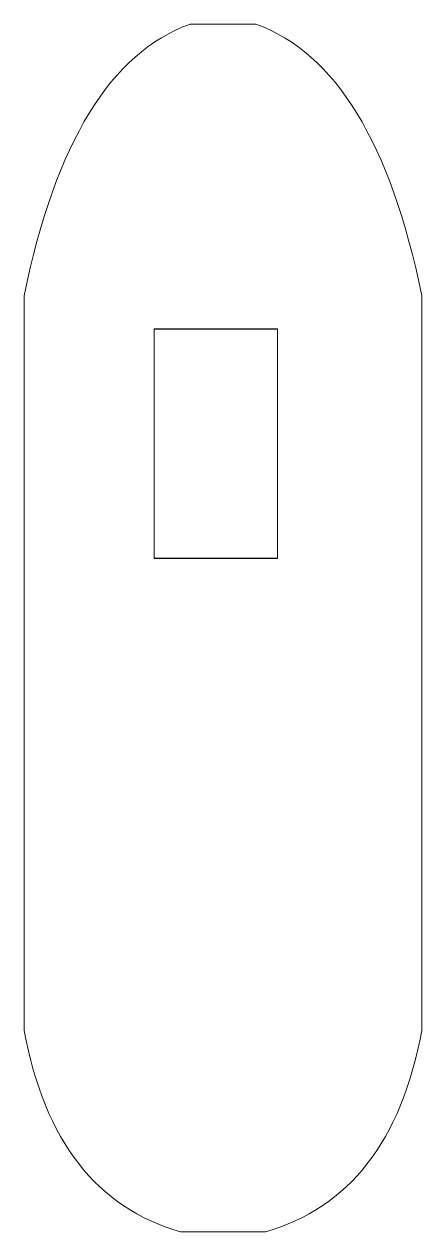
# Model space of a CAD drawing. Header units: millimetres. Extents: x 3446.7 to 3457.7, y 1244.9 to 1278.5.
import ezdxf

# ---------------------------------------------------------------- set-up
doc = ezdxf.new("R2010")
doc.units = ezdxf.units.MM

msp = doc.modelspace()

# ---------------------------------------------------------------- linework, layer by layer
for p, q in [((3450.28, 1270.03), (3453.709, 1270.03)), ((3453.709, 1263.634), (3450.28, 1263.634))]:
    msp.add_line(p, q)
at = {"lineweight": 20}
for points in [[(3446.656, 1270.948), (3447.527, 1275.199), (3449.069, 1277.719), (3451.28, 1278.508)], [(3451.28, 1278.508), (3451.28, 1278.508), (3453.109, 1278.508), (3453.109, 1278.508)], [(3457.733, 1270.948), (3456.862, 1275.199), (3455.321, 1277.719), (3453.109, 1278.508)], [(3446.656, 1250.494), (3446.656, 1250.494), (3446.656, 1270.948), (3446.656, 1270.948)], [(3457.733, 1250.494), (3457.733, 1250.494), (3457.733, 1270.948), (3457.733, 1270.948)], [(3450.28, 1263.634), (3450.28, 1263.634), (3450.28, 1270.03), (3450.28, 1270.03)], [(3450.28, 1270.03), (3450.28, 1270.03), (3450.28, 1263.634), (3450.28, 1263.634)], [(3446.656, 1250.494), (3447.229, 1247.421), (3448.681, 1245.554), (3451.014, 1244.891)], [(3457.733, 1250.494), (3457.161, 1247.421), (3455.708, 1245.554), (3453.376, 1244.891)], [(3451.014, 1244.891), (3451.014, 1244.891), (3453.376, 1244.891), (3453.376, 1244.891)]]:
    msp.add_open_spline(points, degree=3, dxfattribs=at)
msp.add_open_spline([(3453.709, 1270.03), (3453.709, 1270.03), (3453.709, 1263.634), (3453.709, 1263.634), (3453.709, 1263.634)], degree=3, knots=[0.5, 0.5, 0.5, 0.5, 0.75, 0.75, 0.75, 0.75, 0.75], dxfattribs=at)

doc.saveas('drawing.dxf')
